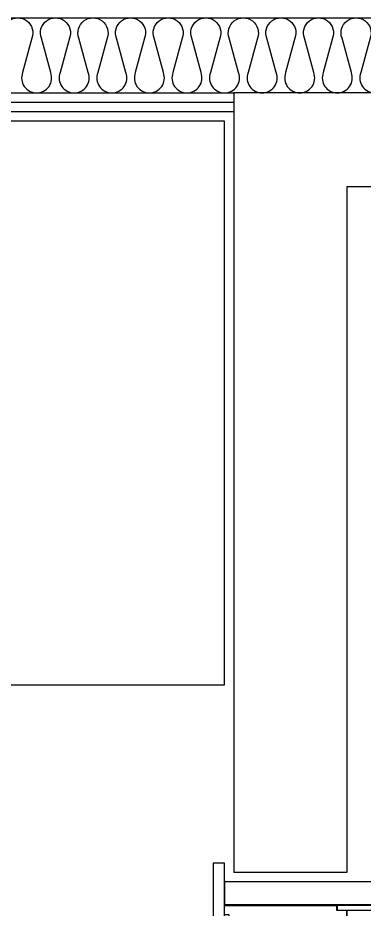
# Model space of a CAD drawing. Header units: millimetres. Extents: x -33000 to 294000, y 0 to 42408.
# Drawn here: x 233271 to 233640, y 17176 to 18125 of the extents above; entities that cross this region are included whole.
import ezdxf

# ---------------------------------------------------------------- set-up
doc = ezdxf.new("R2010")
doc.units = ezdxf.units.MM
doc.header["$LTSCALE"] = 50
doc.linetypes.add('DASHDOTX2', pattern=[2, 1, -0.5, 0, -0.5])
doc.layers.add('arch', color=8, linetype='Continuous')

# ---------------------------------------------------------------- blocks, each defined once
blk = doc.blocks.new('*U274')
at = {"linetype": 'Continuous', "ltscale": 4}
for points in [[(-12, 770), (-12, 710), (0, 710), (0, 770)], [(0, 726), (160, 726), (160, 750), (0, 750)], [(170, 750), (160, 750), (160, 725), (120, 725), (120, 720), (170, 720)], [(130, 720), (130, 710), (5, 710), (5, 715), (0, 715), (0, 725), (119, 725), (119, 720)], [(860, 30), (170, 30), (170, 70), (860, 70)], [(-12, -28), (-12, 40), (0, 40), (0, -28)], [(130, 30), (130, 40), (5, 40), (5, 35), (0, 35), (0, 25), (119, 25), (119, 30)], [(170, 0), (160, 0), (160, 25), (120, 25), (120, 30), (170, 30)], [(0, 24), (160, 24), (160, 0), (0, 0)]]:
    blk.add_lwpolyline(points, close=True, dxfattribs=at)
blk.add_lwpolyline([(170, 30), (170, 720), (0, 40), (0, 710)], close=True)
for points in [[(170, 30), (130, 30), (130, 40), (118, 40), (118, 710), (130, 710), (130, 720), (170, 720), (170, 30)], [(130, 710), (130, 40)]]:
    blk.add_lwpolyline(points)
at = {"linetype": 'DASHDOTX2', "ltscale": 5}
blk.add_arc((170, 30), 690, 0, 90, dxfattribs=at)

msp = doc.modelspace()

# ---------------------------------------------------------------- linework, layer by layer
at = {"layer": 'arch', "ltscale": 25}
for p, q in [((228851.21, 18124.6), (237076.21, 18124.6)), ((228761.21, 18044.6), (233501.21, 18044.6)), ((235541.21, 18044.6), (233501.21, 18044.6)), ((233501.21, 18044.6), (233501.21, 17214.6)), ((233501.21, 18034.6), (232281.21, 18034.6)), ((233501.21, 18024.6), (232281.21, 18024.6)), ((233621.21, 17944.6), (233621.21, 17214.6)), ((235341.21, 17944.6), (233621.21, 17944.6)), ((233621.21, 17214.6), (233501.21, 17214.6))]:
    msp.add_line(p, q, dxfattribs=at)
msp.add_lwpolyline([(233256.25, 18102.92, -1.449198), (233286.17, 18102.92), (233276.25, 18066.28, 0.524856), (233291.21, 18044.6, 0.524856), (233306.17, 18066.28), (233296.25, 18102.92, -1.449198), (233326.17, 18102.92), (233316.25, 18066.28, 0.524856), (233331.21, 18044.6, 0.524856), (233346.17, 18066.28), (233336.25, 18102.92, -1.449198), (233366.17, 18102.92), (233356.25, 18066.28, 0.524856), (233371.21, 18044.6, 0.524856), (233386.17, 18066.28), (233376.25, 18102.92, -1.449198), (233406.17, 18102.92), (233396.25, 18066.28, 0.524856), (233411.21, 18044.6, 0.524856), (233426.17, 18066.28), (233416.25, 18102.92, -1.449198), (233446.17, 18102.92), (233436.25, 18066.28, 0.524856), (233451.21, 18044.6, 0.524856), (233466.17, 18066.28), (233456.25, 18102.92, -1.449198), (233486.17, 18102.92), (233476.25, 18066.28, 0.524856), (233491.21, 18044.6, 0.524856), (233506.17, 18066.28), (233496.25, 18102.92, -1.449198), (233526.17, 18102.92), (233516.25, 18066.28, 0.524856), (233531.21, 18044.6, 0.524856), (233546.17, 18066.28), (233536.25, 18102.92, -1.449198), (233566.17, 18102.92), (233556.25, 18066.28, 0.524856), (233571.21, 18044.6, 0.524856), (233586.17, 18066.28), (233576.25, 18102.92, -1.449198), (233606.17, 18102.92), (233596.25, 18066.28, 0.524856), (233611.21, 18044.6, 0.524856), (233626.17, 18066.28), (233616.25, 18102.92, -1.449198), (233646.17, 18102.92), (233636.25, 18066.28, 0.524856), (233651.21, 18044.6, 0.524856)], format="xyb", dxfattribs=at)
at = {"layer": 'arch', "ltscale": 25, "elevation": 0}
msp.add_lwpolyline([(232291.21, 17414.6), (233491.21, 17414.6), (233491.21, 18014.6), (232291.21, 18014.6)], close=True, dxfattribs=at)

# ---------------------------------------------------------------- block references
at = {"layer": 'arch', "ltscale": 25}
msp.add_blockref('*U274', (233491.21, 16454.6), dxfattribs=at)

doc.saveas('drawing.dxf')
